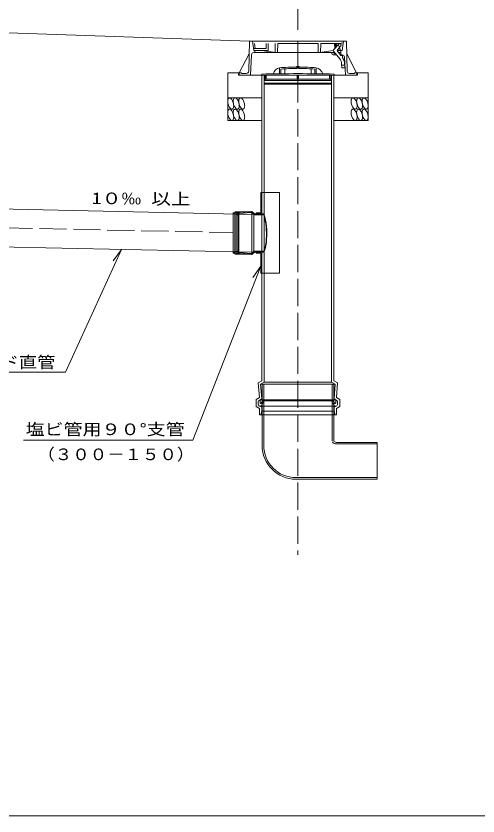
# Model space of a CAD drawing. Units: millimetres on the paper. Extents: x -390 to 406, y -282 to 282.
# Drawn here: x 58 to 160, y -282 to -105.3 of the extents above; entities that cross this region are included whole.
import ezdxf
from ezdxf.enums import TextEntityAlignment as Align

# ---------------------------------------------------------------- set-up
doc = ezdxf.new("R2010")
doc.units = ezdxf.units.MM
doc.linetypes.add('DASHED', pattern=[7.5, 6, -1.5])
for name, color, linetype, lineweight in [('0-2__0-2__0-2_LAYER001', 7, 'Continuous', 18), ('0-3__0-3__1-0_', 7, 'Continuous', 18), ('0-7__0-7_レイヤ4', 7, 'Continuous', 18)]:
    doc.layers.add(name, color=color, linetype=linetype, lineweight=lineweight)
doc.styles.add('ＭＳ ゴシック', font='')
doc.styles.get('ＭＳ ゴシック').set_extended_font_data('MS Gothic')

msp = doc.modelspace()

# ---------------------------------------------------------------- linework, layer by layer
at = {"layer": '0-2__0-2__0-2_LAYER001'}
msp.add_lwpolyline([(-390.5, 282), (-390.5, -282), (405.5, -282), (405.5, 282)], close=True, dxfattribs=at)
at = {"layer": '0-3__0-3__1-0_'}
for p, q in [((120.277, -108.307), (120.277, -73.349)), ((45.462, -108.598), (109.577, -110.852)), ((109.577, -110.852), (109.403, -117.466)), ((130.977, -110.852), (109.577, -110.852)), ((110.227, -110.852), (110.527, -112.852)), ((129.527, -111.352), (130.275, -111.199)), ((130.027, -112.852), (130.327, -110.852)), ((131.15, -117.466), (130.977, -110.852)), ((113.277, -112.427), (110.463, -112.427)), ((110.867, -112.427), (110.706, -111.352)), ((110.777, -112.852), (110.777, -113.352)), ((115.437, -113.352), (112.233, -112.852)), ((113.277, -111.352), (113.277, -112.427)), ((115.227, -111.352), (115.277, -113.327)), ((128.096, -112.888), (125.116, -113.352)), ((129.518, -114.741), (128.151, -113.053)), ((128.16, -112.728), (129.294, -111.468)), ((128.327, -111.352), (128.421, -112.438)), ((128.577, -111.902), (128.577, -111.352)), ((128.577, -111.41), (128.816, -111.626)), ((128.938, -112.852), (130.027, -112.852)), ((129.759, -111.887), (128.998, -112.731)), ((129.204, -112.502), (129.604, -112.502)), ((129.604, -112.502), (129.628, -112.852)), ((129.777, -112.852), (129.777, -113.852)), ((110.021, -113.826), (109.777, -118.352)), ((128.303, -113.352), (110.521, -113.352)), ((127.777, -113.602), (127.777, -113.352)), ((128.799, -113.852), (128.027, -113.852)), ((128.277, -113.352), (128.277, -113.852)), ((129.23, -113.352), (129.777, -113.352)), ((130.06, -113.852), (129.635, -113.852)), ((130.559, -114.325), (130.777, -118.352)), ((130.598, -116.165), (129.947, -116.165)), ((107.152, -117.852), (107.152, -118.352)), ((107.152, -118.352), (112.327, -118.352)), ((108.904, -117.952), (107.877, -117.952)), ((112.327, -118.352), (112.327, -185.866)), ((112.327, -118.352), (128.227, -118.352)), ((112.827, -118.352), (112.827, -186.155)), ((113.027, -118.352), (113.027, -119.502)), ((113.277, -119.252), (113.277, -118.377)), ((116.227, -118.027), (116.227, -116.716)), ((116.527, -116.993), (116.527, -118.024)), ((117.377, -118.015), (117.377, -116.937)), ((120.427, -119.252), (120.427, -118.352)), ((123.177, -116.937), (123.177, -118.015)), ((124.027, -118.024), (124.027, -116.993)), ((124.327, -116.716), (124.327, -118.027)), ((127.277, -118.377), (127.277, -119.252)), ((127.527, -119.502), (127.527, -118.352)), ((127.727, -186.155), (127.727, -118.352)), ((128.227, -185.866), (128.227, -118.352)), ((128.227, -118.352), (133.402, -118.352)), ((128.277, -118.352), (128.277, -118.102)), ((132.677, -117.952), (131.65, -117.952)), ((133.277, -117.902), (133.277, -118.352)), ((133.402, -118.352), (133.402, -117.852)), ((112.827, -119.502), (127.727, -119.502)), ((112.827, -119.954), (112.909, -120.102)), ((127.502, -119.252), (120.402, -119.252)), ((127.644, -120.102), (127.727, -119.954)), ((104.777, -123.352), (112.327, -123.352)), ((128.227, -123.352), (135.777, -123.352)), ((104.777, -128.352), (112.327, -128.352)), ((128.227, -128.352), (135.777, -128.352)), ((112.077, -147.119), (112.077, -144.29)), ((112.077, -144.29), (116.237, -144.29)), ((112.327, -149.109), (112.327, -144.459)), ((116.237, -154.574), (116.237, -144.29)), ((47.016, -147.742), (110.473, -149.127)), ((112.076, -148.735), (112.077, -147.074)), ((112.327, -148.985), (112.327, -147.074)), ((105.976, -148.735), (105.977, -154.574)), ((106.313, -148.735), (105.976, -148.735)), ((106.326, -148.935), (105.976, -148.904)), ((106.576, -148.935), (106.326, -148.935)), ((106.327, -154.574), (106.327, -148.935)), ((106.413, -148.635), (106.413, -148.598)), ((106.513, -148.498), (107.363, -148.498)), ((106.626, -148.748), (106.627, -154.574)), ((107.038, -149.298), (106.65, -148.933)), ((107.201, -148.698), (106.676, -148.698)), ((106.933, -149.004), (107.038, -149.123)), ((107.251, -148.846), (106.98, -148.88)), ((107.039, -154.574), (107.038, -149.123)), ((107.252, -154.574), (107.251, -148.748)), ((107.36, -148.925), (109.983, -148.693)), ((107.363, -148.498), (110.049, -148.461)), ((107.463, -148.661), (107.463, -148.598)), ((109.926, -148.498), (107.518, -148.711)), ((109.926, -148.463), (109.926, -148.498)), ((110.077, -148.708), (110.077, -154.574)), ((110.434, -149.043), (110.142, -148.751)), ((110.6, -148.926), (110.193, -148.52)), ((110.552, -154.574), (110.552, -149.124)), ((110.717, -149.16), (112.786, -149.16)), ((110.742, -148.985), (112.786, -148.985)), ((111.076, -148.985), (111.076, -148.735)), ((111.076, -148.735), (112.076, -148.735)), ((112.786, -149.16), (112.786, -148.985)), ((105.977, -157.674), (105.977, -154.574)), ((106.327, -154.574), (106.327, -157.474)), ((106.627, -157.662), (106.627, -154.574)), ((107.039, -154.574), (107.039, -157.287)), ((107.252, -154.574), (107.252, -157.662)), ((110.077, -157.599), (110.077, -154.574)), ((110.552, -154.574), (110.552, -157.249)), ((116.237, -154.574), (116.237, -162.074)), ((46.882, -156.091), (110.325, -157.475)), ((81.288, -156.887), (68.955, -183.979)), ((81.288, -156.887), (79.499, -159.346)), ((107.039, -157.112), (106.65, -157.476)), ((106.934, -157.405), (107.039, -157.287)), ((110.717, -157.249), (112.787, -157.249)), ((112.787, -157.249), (112.787, -157.424)), ((106.327, -157.474), (105.977, -157.505)), ((106.314, -157.674), (105.977, -157.674)), ((106.577, -157.474), (106.327, -157.474)), ((106.414, -157.774), (106.414, -157.812)), ((106.514, -157.912), (107.364, -157.912)), ((107.202, -157.712), (106.677, -157.712)), ((107.252, -157.563), (106.981, -157.529)), ((107.36, -157.484), (109.984, -157.716)), ((107.364, -157.912), (110.05, -157.948)), ((107.464, -157.748), (107.464, -157.812)), ((109.927, -157.912), (107.519, -157.699)), ((109.927, -157.946), (109.927, -157.912)), ((110.434, -157.366), (110.143, -157.658)), ((110.601, -157.483), (110.194, -157.89)), ((110.742, -157.424), (112.787, -157.424)), ((111.077, -157.424), (111.077, -157.674)), ((111.077, -157.674), (112.077, -157.674)), ((112.077, -157.674), (112.077, -162.074)), ((112.327, -157.424), (112.327, -162.074)), ((112.077, -160.554), (97.077, -198.951)), ((112.077, -160.554), (110.288, -163.014)), ((112.077, -162.074), (116.237, -162.074)), ((68.955, -183.979), (32.381, -183.979)), ((112.184, -186.602), (128.345, -186.602)), ((112.367, -186.602), (112.367, -200.102)), ((112.717, -186.602), (112.717, -200.102)), ((127.837, -186.602), (127.837, -199.149)), ((128.187, -186.602), (128.187, -199.149)), ((111.527, -190.488), (111.527, -191.067)), ((111.927, -190.056), (111.927, -190.723)), ((128.627, -190.077), (111.927, -190.077)), ((112.149, -190.802), (112.552, -190.302)), ((112.273, -191.304), (112.827, -190.302)), ((127.727, -190.302), (128.281, -191.304)), ((128.627, -190.723), (128.627, -190.056)), ((129.027, -191.067), (129.027, -190.488)), ((128.575, -191.477), (111.978, -191.477)), ((112.282, -192.602), (112.081, -193.352)), ((97.077, -198.951), (59.702, -198.951)), ((128.777, -199.452), (137.777, -199.452)), ((137.777, -199.802), (128.777, -199.802)), ((119.867, -207.252), (128.777, -207.252)), ((119.867, -207.602), (128.777, -207.602)), ((128.777, -207.252), (137.777, -207.252))]:
    msp.add_line(p, q, dxfattribs=at)
at = {"layer": '0-3__0-3__1-0_', "linetype": 'DASHED'}
for p, q in [((120.277, -110.852), (120.277, -224.277)), ((40.7, -151.796), (105.976, -153.101))]:
    msp.add_line(p, q, dxfattribs=at)
at = {"layer": '0-3__0-3__1-0_'}
for points in [[(110.527, -112.852), (113.677, -112.852), (113.677, -111.352)], [(115.776, -113.352), (115.827, -111.352), (124.727, -111.352), (124.777, -113.352)], [(125.277, -113.327), (125.327, -111.352), (129.527, -111.352)], [(128.99, -113.056), (129.777, -114.027), (130.152, -114.027), (130.152, -114.505)], [(107.277, -118.352), (107.277, -117.902), (107.327, -117.852), (109.504, -113.627)], [(133.277, -117.902), (133.227, -117.852), (131.049, -113.627)], [(130.577, -115.775), (130.627, -116.715), (129.976, -116.715), (129.928, -115.809)], [(107.777, -117.852), (104.777, -117.852), (104.777, -128.352)], [(112.277, -118.102), (112.277, -118.352), (128.277, -118.352)], [(120.127, -118.352), (120.127, -119.252), (113.027, -119.252)], [(135.777, -128.352), (135.777, -117.852), (132.777, -117.852)], [(112.327, -185.866), (111.531, -186.326), (111.761, -189.575), (111.027, -189.995), (111.027, -191.56), (111.782, -191.992), (111.782, -193.352), (128.772, -193.352)], [(128.851, -190.184), (128.272, -189.852), (128.502, -186.602), (127.727, -186.155), (112.827, -186.155), (112.052, -186.602), (112.282, -189.852), (111.703, -190.184)], [(128.772, -193.352), (128.772, -191.992), (129.527, -191.56), (129.527, -189.995), (128.793, -189.575), (129.022, -186.326), (128.227, -185.866)], [(112.552, -190.302), (128.002, -190.302), (128.404, -190.802)], [(111.703, -191.371), (112.282, -191.702), (112.282, -192.602), (128.272, -192.602)], [(128.473, -193.352), (128.272, -192.602), (128.272, -191.702), (128.851, -191.371)], [(128.777, -207.602), (137.777, -207.602), (137.777, -199.452)]]:
    msp.add_lwpolyline(points, dxfattribs=at)
for points in [[(127.59, -120.352), (127.677, -120.202), (127.677, -120.102), (112.877, -120.102), (112.877, -120.202), (112.963, -120.352)], [(105.105, -123.362), (105.011, -123.407), (104.93, -123.489), (104.864, -123.605), (104.816, -123.75), (104.786, -123.922), (104.776, -124.114), (104.787, -124.321), (104.817, -124.537), (104.866, -124.755), (104.932, -124.968), (105.014, -125.17), (105.109, -125.354), (105.213, -125.516), (105.324, -125.65), (105.439, -125.752), (105.554, -125.819), (105.665, -125.849), (105.769, -125.842), (105.863, -125.796), (105.945, -125.714), (106.01, -125.599), (106.059, -125.453), (106.088, -125.281), (106.098, -125.089), (106.087, -124.882), (106.057, -124.666), (106.008, -124.449), (105.942, -124.236), (105.86, -124.034), (105.766, -123.849), (105.661, -123.688), (105.55, -123.554), (105.435, -123.451), (105.32, -123.384), (105.209, -123.354)], [(106.319, -123.362), (106.225, -123.407), (106.144, -123.489), (106.078, -123.605), (106.03, -123.75), (106, -123.922), (105.991, -124.114), (106.001, -124.321), (106.031, -124.537), (106.08, -124.755), (106.147, -124.968), (106.228, -125.17), (106.323, -125.354), (106.428, -125.516), (106.539, -125.65), (106.654, -125.752), (106.768, -125.819), (106.879, -125.849), (106.984, -125.842), (107.078, -125.796), (107.159, -125.714), (107.225, -125.599), (107.273, -125.453), (107.303, -125.281), (107.312, -125.089), (107.302, -124.882), (107.272, -124.666), (107.223, -124.449), (107.156, -124.236), (107.075, -124.034), (106.98, -123.849), (106.875, -123.688), (106.764, -123.554), (106.649, -123.451), (106.535, -123.384), (106.423, -123.354)], [(107.534, -123.362), (107.44, -123.407), (107.358, -123.489), (107.293, -123.605), (107.244, -123.75), (107.215, -123.922), (107.205, -124.114), (107.216, -124.321), (107.246, -124.537), (107.295, -124.755), (107.361, -124.968), (107.443, -125.17), (107.537, -125.354), (107.642, -125.516), (107.753, -125.65), (107.868, -125.752), (107.983, -125.819), (108.094, -125.849), (108.198, -125.842), (108.292, -125.796), (108.373, -125.714), (108.439, -125.599), (108.487, -125.453), (108.517, -125.281), (108.527, -125.089), (108.516, -124.882), (108.486, -124.666), (108.437, -124.449), (108.371, -124.236), (108.289, -124.034), (108.194, -123.849), (108.09, -123.688), (107.979, -123.554), (107.864, -123.451), (107.749, -123.384), (107.638, -123.354)], [(132.355, -123.362), (132.261, -123.407), (132.18, -123.489), (132.114, -123.605), (132.066, -123.75), (132.036, -123.922), (132.026, -124.114), (132.037, -124.321), (132.067, -124.537), (132.116, -124.755), (132.182, -124.968), (132.264, -125.17), (132.359, -125.354), (132.463, -125.516), (132.574, -125.65), (132.689, -125.752), (132.804, -125.819), (132.915, -125.849), (133.019, -125.842), (133.113, -125.796), (133.195, -125.714), (133.26, -125.599), (133.309, -125.453), (133.338, -125.281), (133.348, -125.089), (133.337, -124.882), (133.307, -124.666), (133.258, -124.449), (133.192, -124.236), (133.11, -124.034), (133.016, -123.849), (132.911, -123.688), (132.8, -123.554), (132.685, -123.451), (132.57, -123.384), (132.459, -123.354)], [(133.569, -123.362), (133.475, -123.407), (133.394, -123.489), (133.328, -123.605), (133.28, -123.75), (133.25, -123.922), (133.241, -124.114), (133.251, -124.321), (133.281, -124.537), (133.33, -124.755), (133.397, -124.968), (133.478, -125.17), (133.573, -125.354), (133.678, -125.516), (133.789, -125.65), (133.904, -125.752), (134.018, -125.819), (134.129, -125.849), (134.234, -125.842), (134.328, -125.796), (134.409, -125.714), (134.475, -125.599), (134.523, -125.453), (134.553, -125.281), (134.562, -125.089), (134.552, -124.882), (134.522, -124.666), (134.473, -124.449), (134.406, -124.236), (134.325, -124.034), (134.23, -123.849), (134.125, -123.688), (134.014, -123.554), (133.899, -123.451), (133.785, -123.384), (133.673, -123.354)], [(134.784, -123.362), (134.69, -123.407), (134.608, -123.489), (134.543, -123.605), (134.494, -123.75), (134.465, -123.922), (134.455, -124.114), (134.466, -124.321), (134.496, -124.537), (134.545, -124.755), (134.611, -124.968), (134.693, -125.17), (134.787, -125.354), (134.892, -125.516), (135.003, -125.65), (135.118, -125.752), (135.233, -125.819), (135.344, -125.849), (135.448, -125.842), (135.542, -125.796), (135.623, -125.714), (135.689, -125.599), (135.737, -125.453), (135.767, -125.281), (135.777, -125.089), (135.766, -124.882), (135.736, -124.666), (135.687, -124.449), (135.621, -124.236), (135.539, -124.034), (135.444, -123.849), (135.34, -123.688), (135.229, -123.554), (135.114, -123.451), (134.999, -123.384), (134.888, -123.354)], [(105.105, -125.862), (105.011, -125.907), (104.93, -125.989), (104.864, -126.105), (104.816, -126.25), (104.786, -126.422), (104.776, -126.614), (104.787, -126.821), (104.817, -127.037), (104.866, -127.255), (104.932, -127.468), (105.014, -127.67), (105.109, -127.854), (105.213, -128.016), (105.324, -128.15), (105.439, -128.252), (105.554, -128.319), (105.665, -128.349), (105.769, -128.342), (105.863, -128.296), (105.945, -128.214), (106.01, -128.099), (106.059, -127.953), (106.088, -127.781), (106.098, -127.589), (106.087, -127.382), (106.057, -127.166), (106.008, -126.949), (105.942, -126.736), (105.86, -126.534), (105.766, -126.349), (105.661, -126.188), (105.55, -126.054), (105.435, -125.951), (105.32, -125.884), (105.209, -125.854)], [(106.319, -125.862), (106.225, -125.907), (106.144, -125.989), (106.078, -126.105), (106.03, -126.25), (106, -126.422), (105.991, -126.614), (106.001, -126.821), (106.031, -127.037), (106.08, -127.255), (106.147, -127.468), (106.228, -127.67), (106.323, -127.854), (106.428, -128.016), (106.539, -128.15), (106.654, -128.252), (106.768, -128.319), (106.879, -128.349), (106.984, -128.342), (107.078, -128.296), (107.159, -128.214), (107.225, -128.099), (107.273, -127.953), (107.303, -127.781), (107.312, -127.589), (107.302, -127.382), (107.272, -127.166), (107.223, -126.949), (107.156, -126.736), (107.075, -126.534), (106.98, -126.349), (106.875, -126.188), (106.764, -126.054), (106.649, -125.951), (106.535, -125.884), (106.423, -125.854)], [(107.534, -125.862), (107.44, -125.907), (107.358, -125.989), (107.293, -126.105), (107.244, -126.25), (107.215, -126.422), (107.205, -126.614), (107.216, -126.821), (107.246, -127.037), (107.295, -127.255), (107.361, -127.468), (107.443, -127.67), (107.537, -127.854), (107.642, -128.016), (107.753, -128.15), (107.868, -128.252), (107.983, -128.319), (108.094, -128.349), (108.198, -128.342), (108.292, -128.296), (108.373, -128.214), (108.439, -128.099), (108.487, -127.953), (108.517, -127.781), (108.527, -127.589), (108.516, -127.382), (108.486, -127.166), (108.437, -126.949), (108.371, -126.736), (108.289, -126.534), (108.194, -126.349), (108.09, -126.188), (107.979, -126.054), (107.864, -125.951), (107.749, -125.884), (107.638, -125.854)], [(132.355, -125.862), (132.261, -125.907), (132.18, -125.989), (132.114, -126.105), (132.066, -126.25), (132.036, -126.422), (132.026, -126.614), (132.037, -126.821), (132.067, -127.037), (132.116, -127.255), (132.182, -127.468), (132.264, -127.67), (132.359, -127.854), (132.463, -128.016), (132.574, -128.15), (132.689, -128.252), (132.804, -128.319), (132.915, -128.349), (133.019, -128.342), (133.113, -128.296), (133.195, -128.214), (133.26, -128.099), (133.309, -127.953), (133.338, -127.781), (133.348, -127.589), (133.337, -127.382), (133.307, -127.166), (133.258, -126.949), (133.192, -126.736), (133.11, -126.534), (133.016, -126.349), (132.911, -126.188), (132.8, -126.054), (132.685, -125.951), (132.57, -125.884), (132.459, -125.854)], [(133.569, -125.862), (133.475, -125.907), (133.394, -125.989), (133.328, -126.105), (133.28, -126.25), (133.25, -126.422), (133.241, -126.614), (133.251, -126.821), (133.281, -127.037), (133.33, -127.255), (133.397, -127.468), (133.478, -127.67), (133.573, -127.854), (133.678, -128.016), (133.789, -128.15), (133.904, -128.252), (134.018, -128.319), (134.129, -128.349), (134.234, -128.342), (134.328, -128.296), (134.409, -128.214), (134.475, -128.099), (134.523, -127.953), (134.553, -127.781), (134.562, -127.589), (134.552, -127.382), (134.522, -127.166), (134.473, -126.949), (134.406, -126.736), (134.325, -126.534), (134.23, -126.349), (134.125, -126.188), (134.014, -126.054), (133.899, -125.951), (133.785, -125.884), (133.673, -125.854)], [(134.784, -125.862), (134.69, -125.907), (134.608, -125.989), (134.543, -126.105), (134.494, -126.25), (134.465, -126.422), (134.455, -126.614), (134.466, -126.821), (134.496, -127.037), (134.545, -127.255), (134.611, -127.468), (134.693, -127.67), (134.787, -127.854), (134.892, -128.016), (135.003, -128.15), (135.118, -128.252), (135.233, -128.319), (135.344, -128.349), (135.448, -128.342), (135.542, -128.296), (135.623, -128.214), (135.689, -128.099), (135.737, -127.953), (135.767, -127.781), (135.777, -127.589), (135.766, -127.382), (135.736, -127.166), (135.687, -126.949), (135.621, -126.736), (135.539, -126.534), (135.444, -126.349), (135.34, -126.188), (135.229, -126.054), (135.114, -125.951), (134.999, -125.884), (134.888, -125.854)]]:
    msp.add_lwpolyline(points, close=True, dxfattribs=at)
msp.add_circle((129.527, -111.677), 0.312, dxfattribs=at)
for centre, radius, start, end in [((128.346, -112.896), 0.25, 138.00007, 219.00007), ((128.927, -111.902), 0.35, 180, 225.18862), ((128.927, -111.902), 0.2, 104.40427, 223.07599), ((128.649, -111.812), 0.25, 318, 47.99999), ((129.184, -112.898), 0.25, 138.00007, 218.99998), ((110.521, -113.852), 0.5, 90, 176.90545), ((128.027, -113.602), 0.25, 180, 270), ((128.081, -115.906), 1.85, 3, 39), ((130.06, -114.352), 0.5, 3.09456, 90), ((128.081, -115.906), 2.5, 3, 34.07152), ((120.277, -166.852), 50.3, 90.457, 94.61828), ((120.277, -116.852), 0.5, 36.64106, 143.35897), ((120.277, -166.852), 50.3, 85.38172, 89.543), ((107.877, -117.852), 0.1, 180, 270), ((108.904, -117.452), 0.5, 270, 358.5), ((120.28, -437.61), 319.608, 88.56626, 91.43374), ((116.68, -118.664), 2, 103.09734, 162.10221), ((120.277, -166.852), 50, 90.22918, 94.30122), ((120.277, -116.852), 0.2, 359.88541, 180.11459), ((120.277, -166.852), 50, 85.69878, 89.77082), ((123.873, -118.664), 2, 17.89779, 76.90265), ((131.65, -117.452), 0.5, 181.5, 270), ((132.677, -117.852), 0.1, 270, 0), ((106.313, -148.635), 0.1, 270, 0), ((106.513, -148.598), 0.1, 90, 180), ((106.576, -148.885), 0.05, 270, 0), ((106.676, -148.748), 0.05, 90, 180), ((106.989, -148.954), 0.075, 97.12502, 221.63354), ((107.201, -148.748), 0.05, 0, 90), ((107.351, -148.826), 0.1, 180, 275.05725), ((107.363, -148.598), 0.1, 0, 90), ((107.513, -148.661), 0.05, 180, 275.05725), ((110, -148.893), 0.2, 45, 95.05725), ((110.052, -148.661), 0.2, 45, 90.77552), ((110.717, -148.76), 0.4, 225, 270), ((110.742, -148.785), 0.2, 225, 270), ((98.009, -153.3), 15.393, 355.25004, 16.27709), ((96.671, -153.362), 16.653, 355.826, 14.6152), ((105.86, -154.574), 7.49, 337.63489, 0), ((105.791, -154.574), 7.49, 339.07517, 0), ((110.717, -157.649), 0.4, 90, 135), ((106.314, -157.774), 0.1, 0, 90), ((106.514, -157.812), 0.1, 180, 270), ((106.577, -157.524), 0.05, 0, 90), ((106.677, -157.662), 0.05, 180, 270), ((106.99, -157.455), 0.075, 138.36646, 262.87498), ((107.202, -157.662), 0.05, 270, 0), ((107.352, -157.584), 0.1, 84.94275, 180), ((107.364, -157.812), 0.1, 270, 0), ((107.514, -157.748), 0.05, 84.94275, 180), ((110.001, -157.517), 0.2, 264.94275, 315), ((110.053, -157.748), 0.2, 269.22448, 315), ((110.742, -157.624), 0.2, 90, 135), ((111.877, -190.488), 0.35, 119.80613, 180), ((112.052, -190.723), 0.125, 180, 321.1155), ((128.502, -190.723), 0.125, 218.88451, 360), ((128.677, -190.488), 0.35, 0, 60.19386), ((111.877, -191.067), 0.35, 180, 240.19386), ((111.978, -191.141), 0.336, 240.19386, 331.049), ((128.575, -191.141), 0.336, 208.951, 299.80614), ((128.677, -191.067), 0.35, 299.80613, 360), ((128.777, -198.727), 1.075, 215.5318, 270), ((128.777, -198.727), 0.725, 215.5318, 270), ((119.867, -200.102), 7.5, 180, 270), ((119.867, -200.102), 7.15, 180, 270)]:
    msp.add_arc(centre, radius, start, end, dxfattribs=at)

# ---------------------------------------------------------------- texts
at = {"layer": '0-3__0-3__1-0_', "style": 'ＭＳ ゴシック'}
for s, width, p in [('プレーンエンド直管', 1.15, (30.51, -183.794)), ('塩ビ管用９０°支管', 1.2, (60.131, -198.627)), ('（３００－１５０）', 1.1, (62.756, -204.156))]:
    msp.add_text(s, height=2.566, dxfattribs=dict(at, width=width)).set_placement(p, align=Align.BOTTOM_LEFT)
at = {"layer": '0-7__0-7_レイヤ4', "style": 'ＭＳ ゴシック', "width": 1.25}
msp.add_text('1０‰ 以上', height=2.566, rotation=359.5, dxfattribs=at).set_placement((74.751, -147.571), align=Align.BOTTOM_LEFT)

doc.saveas('drawing.dxf')
